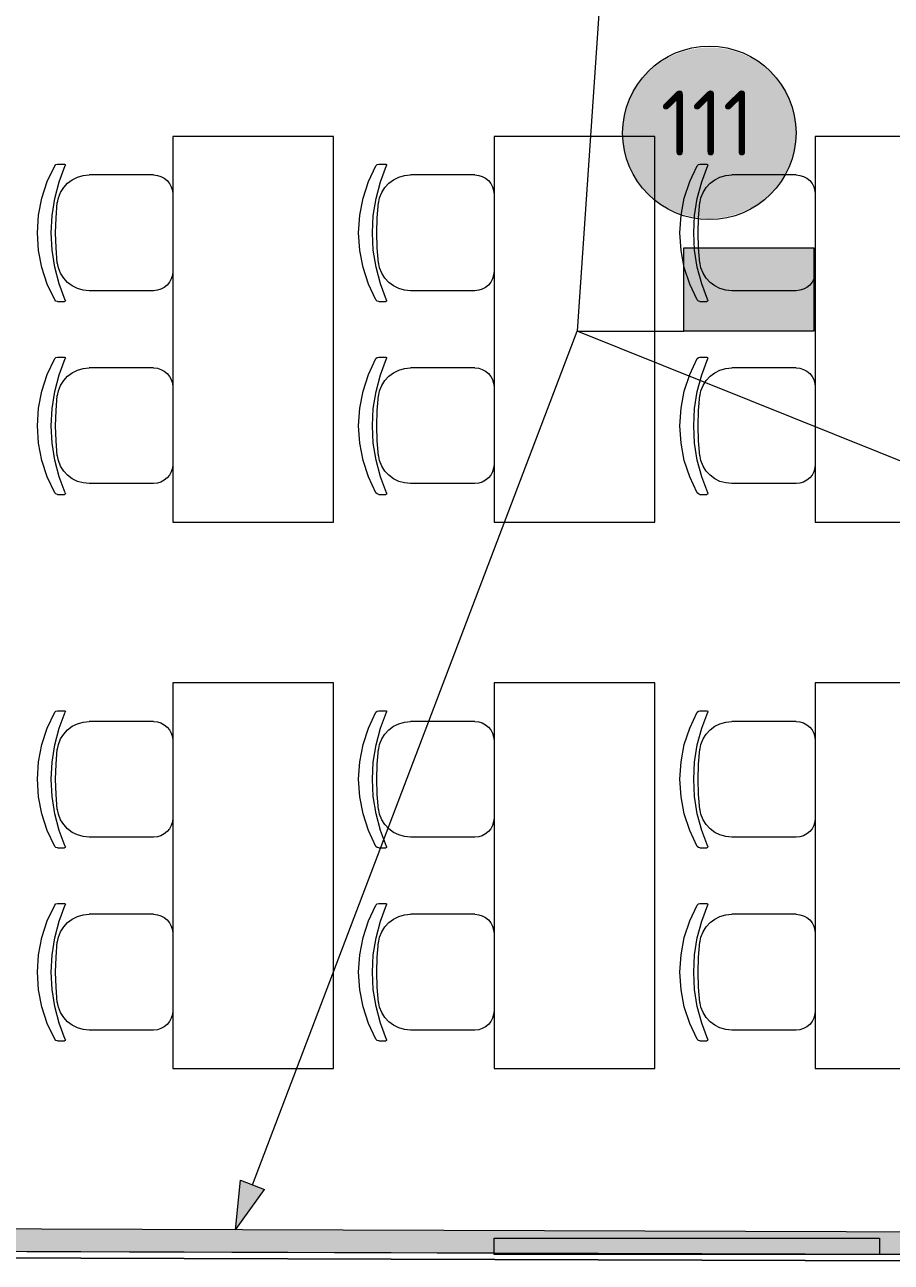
# Model space of a CAD drawing. Header units: millimetres. Extents: x -546 to 1681, y -650 to 1730.
# Drawn here: x 267.26 to 294.23, y 656.61 to 695.11 of the extents above; entities that cross this region are included whole.
import ezdxf

# ---------------------------------------------------------------- set-up
doc = ezdxf.new("R2010")
doc.units = ezdxf.units.MM

msp = doc.modelspace()

# ---------------------------------------------------------------- hatches: boundary and pattern name
at = {"true_color": 0xffffff}
h = msp.add_hatch(color=7, dxfattribs=at)
edge = h.paths.add_edge_path()
edge.add_ellipse((288.565, 691.744), major_axis=(2.698, 0), ratio=0.984989, start_angle=0, end_angle=360)
h = msp.add_hatch(color=7, dxfattribs=at)
h.dxf.hatch_style = 2
h.paths.add_polyline_path([(287.773, 688.169), (291.813, 688.169), (291.813, 685.581), (287.773, 685.581)])
h = msp.add_hatch(color=7, dxfattribs=at)
h.dxf.hatch_style = 2
h.paths.add_polyline_path([(287.773, 688.169), (291.813, 688.169), (291.813, 685.581), (287.773, 685.581)])
h = msp.add_hatch(color=7, dxfattribs=at)
h.dxf.hatch_style = 2
h.paths.add_polyline_path([(287.773, 688.169), (291.813, 688.169), (291.813, 685.581), (287.773, 685.581)])
at = {"true_color": 0x0077b0}
h = msp.add_hatch(color=144, dxfattribs=at)
h.paths.add_polyline_path([(288.984, 686.772), (288.984, 687.579), (288.954, 687.736), (288.865, 687.867), (288.737, 687.954), (288.58, 687.983), (288.424, 687.954), (288.293, 687.867), (288.205, 687.736), (288.177, 687.579), (288.177, 686.772), (288.205, 686.616), (288.293, 686.487), (288.424, 686.398), (288.58, 686.369), (288.737, 686.398), (288.865, 686.487), (288.954, 686.616)])
h.paths.add_polyline_path([(289.185, 686.772), (289.173, 686.652), (289.14, 686.54), (289.084, 686.437), (289.007, 686.343), (288.915, 686.266), (288.813, 686.211), (288.701, 686.179), (288.58, 686.168), (288.459, 686.179), (288.347, 686.211), (288.245, 686.266), (288.152, 686.343), (288.074, 686.437), (288.018, 686.54), (287.985, 686.652), (287.974, 686.772), (287.974, 687.579), (287.985, 687.701), (288.018, 687.813), (288.074, 687.915), (288.152, 688.008), (288.245, 688.086), (288.347, 688.142), (288.459, 688.175), (288.58, 688.186), (288.701, 688.175), (288.813, 688.142), (288.916, 688.087), (289.01, 688.011), (289.086, 687.917), (289.14, 687.814), (289.173, 687.702), (289.185, 687.579)])
h = msp.add_hatch(color=144, dxfattribs=at)
h.paths.add_polyline_path([(288.984, 686.772), (288.984, 687.579), (288.954, 687.736), (288.865, 687.867), (288.737, 687.954), (288.58, 687.983), (288.424, 687.954), (288.293, 687.867), (288.205, 687.736), (288.177, 687.579), (288.177, 686.772), (288.205, 686.616), (288.293, 686.487), (288.424, 686.398), (288.58, 686.369), (288.737, 686.398), (288.865, 686.487), (288.954, 686.616)])
h.paths.add_polyline_path([(289.185, 686.772), (289.173, 686.652), (289.14, 686.54), (289.084, 686.437), (289.007, 686.343), (288.915, 686.266), (288.813, 686.211), (288.701, 686.179), (288.58, 686.168), (288.459, 686.179), (288.347, 686.211), (288.245, 686.266), (288.152, 686.343), (288.074, 686.437), (288.018, 686.54), (287.985, 686.652), (287.974, 686.772), (287.974, 687.579), (287.985, 687.701), (288.018, 687.813), (288.074, 687.915), (288.152, 688.008), (288.245, 688.086), (288.347, 688.142), (288.459, 688.175), (288.58, 688.186), (288.701, 688.175), (288.813, 688.142), (288.916, 688.087), (289.01, 688.011), (289.086, 687.917), (289.14, 687.814), (289.173, 687.702), (289.185, 687.579)])
h = msp.add_hatch(color=144, dxfattribs=at)
h.paths.add_polyline_path([(288.984, 686.772), (288.984, 687.579), (288.954, 687.736), (288.865, 687.867), (288.737, 687.954), (288.58, 687.983), (288.424, 687.954), (288.293, 687.867), (288.205, 687.736), (288.177, 687.579), (288.177, 686.772), (288.205, 686.616), (288.293, 686.487), (288.424, 686.398), (288.58, 686.369), (288.737, 686.398), (288.865, 686.487), (288.954, 686.616)])
h.paths.add_polyline_path([(289.185, 686.772), (289.173, 686.652), (289.14, 686.54), (289.084, 686.437), (289.007, 686.343), (288.915, 686.266), (288.813, 686.211), (288.701, 686.179), (288.58, 686.168), (288.459, 686.179), (288.347, 686.211), (288.245, 686.266), (288.152, 686.343), (288.074, 686.437), (288.018, 686.54), (287.985, 686.652), (287.974, 686.772), (287.974, 687.579), (287.985, 687.701), (288.018, 687.813), (288.074, 687.915), (288.152, 688.008), (288.245, 688.086), (288.347, 688.142), (288.459, 688.175), (288.58, 688.186), (288.701, 688.175), (288.813, 688.142), (288.916, 688.087), (289.01, 688.011), (289.086, 687.917), (289.14, 687.814), (289.173, 687.702), (289.185, 687.579)])
h = msp.add_hatch(color=144, dxfattribs=at)
h.dxf.hatch_style = 2
h.paths.add_polyline_path([(291.407, 687.842), (291.176, 687.61), (291.105, 687.579), (291.029, 687.605), (291.004, 687.681), (291.032, 687.751), (291.427, 688.147), (291.468, 688.176), (291.508, 688.186), (291.585, 688.161), (291.61, 688.084), (291.61, 686.267), (291.585, 686.192), (291.508, 686.168), (291.432, 686.192), (291.407, 686.267)])
h = msp.add_hatch(color=144, dxfattribs=at)
h.dxf.hatch_style = 2
h.paths.add_polyline_path([(291.407, 687.842), (291.176, 687.61), (291.105, 687.579), (291.029, 687.605), (291.004, 687.681), (291.032, 687.751), (291.427, 688.147), (291.468, 688.176), (291.508, 688.186), (291.585, 688.161), (291.61, 688.084), (291.61, 686.267), (291.585, 686.192), (291.508, 686.168), (291.432, 686.192), (291.407, 686.267)])
h = msp.add_hatch(color=144, dxfattribs=at)
h.dxf.hatch_style = 2
h.paths.add_polyline_path([(291.407, 687.842), (291.176, 687.61), (291.105, 687.579), (291.029, 687.605), (291.004, 687.681), (291.032, 687.751), (291.427, 688.147), (291.468, 688.176), (291.508, 688.186), (291.585, 688.161), (291.61, 688.084), (291.61, 686.267), (291.585, 686.192), (291.508, 686.168), (291.432, 686.192), (291.407, 686.267)])
h = msp.add_hatch(color=144, dxfattribs=at)
h.dxf.hatch_style = 2
h.paths.add_polyline_path([(290.497, 686.67), (289.69, 686.67), (289.614, 686.696), (289.589, 686.772), (289.614, 686.849), (289.69, 686.874), (290.497, 686.874), (290.574, 686.849), (290.599, 686.772), (290.574, 686.696)])
h = msp.add_hatch(color=144, dxfattribs=at)
h.dxf.hatch_style = 2
h.paths.add_polyline_path([(290.497, 686.67), (289.69, 686.67), (289.614, 686.696), (289.589, 686.772), (289.614, 686.849), (289.69, 686.874), (290.497, 686.874), (290.574, 686.849), (290.599, 686.772), (290.574, 686.696)])
h = msp.add_hatch(color=144, dxfattribs=at)
h.dxf.hatch_style = 2
h.paths.add_polyline_path([(290.497, 686.67), (289.69, 686.67), (289.614, 686.696), (289.589, 686.772), (289.614, 686.849), (289.69, 686.874), (290.497, 686.874), (290.574, 686.849), (290.599, 686.772), (290.574, 686.696)])
h = msp.add_hatch(color=144, dxfattribs=at)
h.dxf.hatch_style = 2
h.paths.add_polyline_path([(273.812, 657.624), (273.97, 659.162), (274.717, 658.877)])
at = {"true_color": 0xf1d696}
h = msp.add_hatch(color=41, dxfattribs=at)
h.dxf.hatch_style = 2
h.paths.add_polyline_path([(327.255, 657.449), (327.255, 656.749), (254.549, 656.987), (255.249, 657.685)])
at = {"true_color": 0x999999}
h = msp.add_hatch(color=253, dxfattribs=at)
h.dxf.hatch_style = 2
h.paths.add_polyline_path([(293.863, 657.358), (293.863, 656.858), (281.863, 656.858), (281.863, 657.358)])

# ---------------------------------------------------------------- linework, layer by layer
at = {"color": 144, "lineweight": 0, "true_color": 0x0077b0}
for points in [[(286.365, 713.53), (284.455, 685.581)], [(287.773, 688.169), (291.813, 688.169)], [(287.773, 685.581), (287.773, 688.169)], [(287.773, 688.169), (291.813, 688.169)], [(287.773, 685.581), (287.773, 688.169)], [(287.773, 688.169), (291.813, 688.169)], [(287.773, 685.581), (287.773, 688.169)], [(291.813, 688.169), (291.813, 685.581)], [(291.813, 688.169), (291.813, 685.581)], [(291.813, 688.169), (291.813, 685.581)], [(274.344, 659.019), (284.455, 685.581)], [(284.455, 685.581), (287.773, 685.581)], [(284.455, 685.581), (287.773, 685.581)], [(328.61, 667.861), (284.455, 685.581)], [(284.455, 685.581), (287.773, 685.581)], [(291.813, 685.581), (287.773, 685.581)], [(291.813, 685.581), (287.773, 685.581)], [(291.813, 685.581), (287.773, 685.581)], [(273.813, 657.624), (273.97, 659.162)], [(273.97, 659.162), (274.717, 658.877)], [(273.813, 657.624), (274.717, 658.877)]]:
    msp.add_lwpolyline(points, dxfattribs=at)
at = {"color": 7, "lineweight": 0}
for points in [[(285.867, 691.745), (285.881, 692.021), (285.922, 692.289), (285.989, 692.547), (286.079, 692.795), (286.193, 693.031), (286.328, 693.253), (286.484, 693.461), (286.658, 693.653), (286.849, 693.827), (287.057, 693.982), (287.279, 694.117), (287.515, 694.231), (287.763, 694.322), (288.022, 694.388), (288.29, 694.429), (288.565, 694.443), (288.841, 694.429), (289.109, 694.388), (289.368, 694.322), (289.616, 694.231), (289.851, 694.117), (290.074, 693.982), (290.282, 693.827), (290.473, 693.653), (290.647, 693.461), (290.803, 693.253), (290.938, 693.031), (291.051, 692.795), (291.142, 692.547), (291.209, 692.289), (291.25, 692.021), (291.263, 691.745)], [(291.263, 691.745), (291.25, 691.469), (291.209, 691.201), (291.142, 690.942), (291.051, 690.694), (290.938, 690.458), (290.803, 690.236), (290.647, 690.028), (290.473, 689.836), (290.282, 689.662), (290.074, 689.507), (289.851, 689.372), (289.616, 689.258), (289.368, 689.167), (289.109, 689.101), (288.841, 689.06), (288.565, 689.046), (288.29, 689.06), (288.022, 689.101), (287.763, 689.167), (287.515, 689.258), (287.279, 689.372), (287.057, 689.507), (286.849, 689.662), (286.658, 689.836), (286.484, 690.028), (286.328, 690.236), (286.193, 690.458), (286.079, 690.694), (285.989, 690.942), (285.922, 691.201), (285.881, 691.469), (285.867, 691.745)], [(327.255, 657.449), (255.249, 657.685)], [(307.66, 656.613), (239.998, 656.834)], [(239.998, 656.834), (307.66, 656.613)], [(307.66, 656.813), (239.999, 657.034)], [(254.549, 656.987), (327.956, 656.747)]]:
    msp.add_lwpolyline(points, dxfattribs=at)
at = {"color": 253, "lineweight": 0, "true_color": 0x999999}
for points in [[(276.864, 691.637), (271.864, 691.637)], [(271.864, 691.637), (271.864, 679.637)], [(276.864, 679.637), (276.864, 691.637)], [(286.864, 691.637), (281.864, 691.637)], [(281.864, 691.637), (281.864, 679.637)], [(286.864, 679.637), (286.864, 691.637)], [(296.864, 691.637), (291.864, 691.637)], [(291.864, 691.637), (291.864, 679.637)], [(268.19, 686.549), (267.956, 687.041), (267.787, 687.558), (267.684, 688.091), (267.649, 688.636), (267.684, 689.181), (267.787, 689.714), (267.956, 690.231), (268.19, 690.724)], [(268.19, 686.549), (267.956, 687.041), (267.787, 687.558), (267.684, 688.091), (267.649, 688.636), (267.684, 689.181), (267.787, 689.714), (267.956, 690.231), (268.19, 690.724)], [(268.518, 686.545), (268.328, 687.048), (268.191, 687.567), (268.107, 688.098), (268.079, 688.636), (268.107, 689.174), (268.191, 689.705), (268.328, 690.224), (268.518, 690.728)], [(268.518, 686.545), (268.328, 687.048), (268.191, 687.567), (268.107, 688.098), (268.079, 688.636), (268.107, 689.174), (268.191, 689.705), (268.328, 690.224), (268.518, 690.728)], [(268.19, 690.724), (268.226, 690.759), (268.274, 690.771)], [(268.19, 690.724), (268.226, 690.759), (268.274, 690.771)], [(268.274, 690.771), (268.491, 690.771)], [(268.274, 690.771), (268.491, 690.771)], [(268.491, 690.771), (268.513, 690.762), (268.521, 690.741), (268.518, 690.728)], [(268.491, 690.771), (268.513, 690.762), (268.521, 690.741), (268.518, 690.728)], [(278.19, 686.549), (277.956, 687.041), (277.787, 687.558), (277.684, 688.091), (277.649, 688.636), (277.684, 689.181), (277.787, 689.714), (277.956, 690.231), (278.19, 690.724)], [(278.19, 686.549), (277.956, 687.041), (277.787, 687.558), (277.684, 688.091), (277.649, 688.636), (277.684, 689.181), (277.787, 689.714), (277.956, 690.231), (278.19, 690.724)], [(278.518, 686.545), (278.328, 687.048), (278.191, 687.567), (278.107, 688.098), (278.079, 688.636), (278.107, 689.174), (278.191, 689.705), (278.328, 690.224), (278.518, 690.728)], [(278.518, 686.545), (278.328, 687.048), (278.191, 687.567), (278.107, 688.098), (278.079, 688.636), (278.107, 689.174), (278.191, 689.705), (278.328, 690.224), (278.518, 690.728)], [(278.19, 690.724), (278.226, 690.759), (278.274, 690.771)], [(278.19, 690.724), (278.226, 690.759), (278.274, 690.771)], [(278.274, 690.771), (278.491, 690.771)], [(278.274, 690.771), (278.491, 690.771)], [(278.491, 690.771), (278.513, 690.762), (278.521, 690.741), (278.518, 690.728)], [(278.491, 690.771), (278.513, 690.762), (278.521, 690.741), (278.518, 690.728)], [(288.19, 686.549), (287.956, 687.041), (287.787, 687.558), (287.684, 688.091), (287.649, 688.636), (287.684, 689.181), (287.787, 689.714), (287.956, 690.231), (288.19, 690.724)], [(288.19, 686.549), (287.956, 687.041), (287.787, 687.558), (287.684, 688.091), (287.649, 688.636), (287.684, 689.181), (287.787, 689.714), (287.956, 690.231), (288.19, 690.724)], [(288.518, 686.545), (288.328, 687.048), (288.191, 687.567), (288.107, 688.098), (288.079, 688.636), (288.107, 689.174), (288.191, 689.705), (288.328, 690.224), (288.518, 690.728)], [(288.518, 686.545), (288.328, 687.048), (288.191, 687.567), (288.107, 688.098), (288.079, 688.636), (288.107, 689.174), (288.191, 689.705), (288.328, 690.224), (288.518, 690.728)], [(288.19, 690.724), (288.226, 690.759), (288.274, 690.771)], [(288.19, 690.724), (288.226, 690.759), (288.274, 690.771)], [(288.274, 690.771), (288.491, 690.771)], [(288.274, 690.771), (288.491, 690.771)], [(288.491, 690.771), (288.513, 690.762), (288.521, 690.741), (288.518, 690.728)], [(288.491, 690.771), (288.513, 690.762), (288.521, 690.741), (288.518, 690.728)], [(268.266, 689.536), (268.303, 689.721), (268.372, 689.892), (268.469, 690.045), (268.591, 690.177), (268.735, 690.286), (268.897, 690.367), (269.074, 690.418), (269.261, 690.436)], [(268.266, 689.536), (268.303, 689.721), (268.372, 689.892), (268.469, 690.045), (268.591, 690.177), (268.735, 690.286), (268.897, 690.367), (269.074, 690.418), (269.261, 690.436)], [(271.264, 690.436), (269.261, 690.436)], [(271.264, 690.436), (269.261, 690.436)], [(271.264, 690.436), (271.386, 690.424), (271.498, 690.389), (271.6, 690.334), (271.689, 690.26), (271.762, 690.172), (271.817, 690.07), (271.852, 689.957), (271.864, 689.836)], [(271.264, 690.436), (271.386, 690.424), (271.498, 690.389), (271.6, 690.334), (271.689, 690.26), (271.762, 690.172), (271.817, 690.07), (271.852, 689.957), (271.864, 689.836)], [(278.266, 689.536), (278.303, 689.721), (278.372, 689.892), (278.469, 690.045), (278.591, 690.177), (278.735, 690.286), (278.897, 690.367), (279.074, 690.418), (279.261, 690.436)], [(278.266, 689.536), (278.303, 689.721), (278.372, 689.892), (278.469, 690.045), (278.591, 690.177), (278.735, 690.286), (278.897, 690.367), (279.074, 690.418), (279.261, 690.436)], [(281.264, 690.436), (279.261, 690.436)], [(281.264, 690.436), (279.261, 690.436)], [(281.264, 690.436), (281.386, 690.424), (281.498, 690.389), (281.6, 690.334), (281.689, 690.26), (281.762, 690.172), (281.817, 690.07), (281.852, 689.957), (281.864, 689.836)], [(281.264, 690.436), (281.386, 690.424), (281.498, 690.389), (281.6, 690.334), (281.689, 690.26), (281.762, 690.172), (281.817, 690.07), (281.852, 689.957), (281.864, 689.836)], [(288.266, 689.536), (288.303, 689.721), (288.372, 689.892), (288.469, 690.045), (288.591, 690.177), (288.735, 690.286), (288.897, 690.367), (289.074, 690.418), (289.261, 690.436)], [(288.266, 689.536), (288.303, 689.721), (288.372, 689.892), (288.469, 690.045), (288.591, 690.177), (288.735, 690.286), (288.897, 690.367), (289.074, 690.418), (289.261, 690.436)], [(291.264, 690.436), (289.261, 690.436)], [(291.264, 690.436), (289.261, 690.436)], [(291.264, 690.436), (291.386, 690.424), (291.498, 690.389), (291.6, 690.334), (291.689, 690.26), (291.762, 690.172), (291.817, 690.07), (291.852, 689.957), (291.864, 689.836)], [(291.264, 690.436), (291.386, 690.424), (291.498, 690.389), (291.6, 690.334), (291.689, 690.26), (291.762, 690.172), (291.817, 690.07), (291.852, 689.957), (291.864, 689.836)], [(268.271, 687.695), (268.23, 688.165), (268.216, 688.636), (268.23, 689.108), (268.271, 689.578)], [(268.271, 687.695), (268.23, 688.165), (268.216, 688.636), (268.23, 689.108), (268.271, 689.578)], [(271.864, 689.838), (271.864, 687.436)], [(271.864, 689.838), (271.864, 687.436)], [(278.271, 687.695), (278.23, 688.165), (278.216, 688.636), (278.23, 689.108), (278.271, 689.578)], [(278.271, 687.695), (278.23, 688.165), (278.216, 688.636), (278.23, 689.108), (278.271, 689.578)], [(281.864, 689.838), (281.864, 687.436)], [(281.864, 689.838), (281.864, 687.436)], [(288.271, 687.695), (288.23, 688.165), (288.216, 688.636), (288.23, 689.108), (288.271, 689.578)], [(288.271, 687.695), (288.23, 688.165), (288.216, 688.636), (288.23, 689.108), (288.271, 689.578)], [(291.864, 689.838), (291.864, 687.436)], [(291.864, 689.838), (291.864, 687.436)], [(269.261, 686.836), (269.074, 686.854), (268.897, 686.905), (268.735, 686.986), (268.591, 687.094), (268.469, 687.226), (268.372, 687.38), (268.303, 687.55), (268.266, 687.736)], [(269.261, 686.836), (269.074, 686.854), (268.897, 686.905), (268.735, 686.986), (268.591, 687.094), (268.469, 687.226), (268.372, 687.38), (268.303, 687.55), (268.266, 687.736)], [(279.261, 686.836), (279.074, 686.854), (278.897, 686.905), (278.735, 686.986), (278.591, 687.094), (278.469, 687.226), (278.372, 687.38), (278.303, 687.55), (278.266, 687.736)], [(279.261, 686.836), (279.074, 686.854), (278.897, 686.905), (278.735, 686.986), (278.591, 687.094), (278.469, 687.226), (278.372, 687.38), (278.303, 687.55), (278.266, 687.736)], [(289.261, 686.836), (289.074, 686.854), (288.897, 686.905), (288.735, 686.986), (288.591, 687.094), (288.469, 687.226), (288.372, 687.38), (288.303, 687.55), (288.266, 687.736)], [(289.261, 686.836), (289.074, 686.854), (288.897, 686.905), (288.735, 686.986), (288.591, 687.094), (288.469, 687.226), (288.372, 687.38), (288.303, 687.55), (288.266, 687.736)], [(271.864, 687.436), (271.852, 687.315), (271.817, 687.202), (271.762, 687.101), (271.689, 687.012), (271.6, 686.938), (271.498, 686.883), (271.386, 686.848), (271.264, 686.836)], [(271.864, 687.436), (271.852, 687.315), (271.817, 687.202), (271.762, 687.101), (271.689, 687.012), (271.6, 686.938), (271.498, 686.883), (271.386, 686.848), (271.264, 686.836)], [(281.864, 687.436), (281.852, 687.315), (281.817, 687.202), (281.762, 687.101), (281.689, 687.012), (281.6, 686.938), (281.498, 686.883), (281.386, 686.848), (281.264, 686.836)], [(281.864, 687.436), (281.852, 687.315), (281.817, 687.202), (281.762, 687.101), (281.689, 687.012), (281.6, 686.938), (281.498, 686.883), (281.386, 686.848), (281.264, 686.836)], [(291.864, 687.436), (291.852, 687.315), (291.817, 687.202), (291.762, 687.101), (291.689, 687.012), (291.6, 686.938), (291.498, 686.883), (291.386, 686.848), (291.264, 686.836)], [(291.864, 687.436), (291.852, 687.315), (291.817, 687.202), (291.762, 687.101), (291.689, 687.012), (291.6, 686.938), (291.498, 686.883), (291.386, 686.848), (291.264, 686.836)], [(271.264, 686.836), (269.261, 686.836)], [(271.264, 686.836), (269.261, 686.836)], [(281.264, 686.836), (279.261, 686.836)], [(281.264, 686.836), (279.261, 686.836)], [(291.264, 686.836), (289.261, 686.836)], [(291.264, 686.836), (289.261, 686.836)], [(268.274, 686.501), (268.226, 686.514), (268.19, 686.549)], [(268.274, 686.501), (268.226, 686.514), (268.19, 686.549)], [(268.274, 686.501), (268.491, 686.501)], [(268.274, 686.501), (268.491, 686.501)], [(268.518, 686.545), (268.521, 686.531), (268.513, 686.51), (268.491, 686.501)], [(268.518, 686.545), (268.521, 686.531), (268.513, 686.51), (268.491, 686.501)], [(278.274, 686.501), (278.226, 686.514), (278.19, 686.549)], [(278.274, 686.501), (278.226, 686.514), (278.19, 686.549)], [(278.274, 686.501), (278.491, 686.501)], [(278.274, 686.501), (278.491, 686.501)], [(278.518, 686.545), (278.521, 686.531), (278.513, 686.51), (278.491, 686.501)], [(278.518, 686.545), (278.521, 686.531), (278.513, 686.51), (278.491, 686.501)], [(288.274, 686.501), (288.226, 686.514), (288.19, 686.549)], [(288.274, 686.501), (288.226, 686.514), (288.19, 686.549)], [(288.274, 686.501), (288.491, 686.501)], [(288.274, 686.501), (288.491, 686.501)], [(288.518, 686.545), (288.521, 686.531), (288.513, 686.51), (288.491, 686.501)], [(288.518, 686.545), (288.521, 686.531), (288.513, 686.51), (288.491, 686.501)], [(268.19, 680.549), (267.956, 681.041), (267.787, 681.558), (267.684, 682.091), (267.649, 682.636), (267.684, 683.181), (267.787, 683.714), (267.956, 684.231), (268.19, 684.724)], [(268.19, 680.549), (267.956, 681.041), (267.787, 681.558), (267.684, 682.091), (267.649, 682.636), (267.684, 683.181), (267.787, 683.714), (267.956, 684.231), (268.19, 684.724)], [(268.518, 680.545), (268.328, 681.048), (268.191, 681.567), (268.107, 682.098), (268.079, 682.636), (268.107, 683.174), (268.191, 683.705), (268.328, 684.224), (268.518, 684.728)], [(268.518, 680.545), (268.328, 681.048), (268.191, 681.567), (268.107, 682.098), (268.079, 682.636), (268.107, 683.174), (268.191, 683.705), (268.328, 684.224), (268.518, 684.728)], [(268.19, 684.724), (268.226, 684.759), (268.274, 684.771)], [(268.19, 684.724), (268.226, 684.759), (268.274, 684.771)], [(268.274, 684.771), (268.491, 684.771)], [(268.274, 684.771), (268.491, 684.771)], [(268.491, 684.771), (268.513, 684.762), (268.521, 684.741), (268.518, 684.728)], [(268.491, 684.771), (268.513, 684.762), (268.521, 684.741), (268.518, 684.728)], [(278.19, 680.549), (277.956, 681.041), (277.787, 681.558), (277.684, 682.091), (277.649, 682.636), (277.684, 683.181), (277.787, 683.714), (277.956, 684.231), (278.19, 684.724)], [(278.19, 680.549), (277.956, 681.041), (277.787, 681.558), (277.684, 682.091), (277.649, 682.636), (277.684, 683.181), (277.787, 683.714), (277.956, 684.231), (278.19, 684.724)], [(278.518, 680.545), (278.328, 681.048), (278.191, 681.567), (278.107, 682.098), (278.079, 682.636), (278.107, 683.174), (278.191, 683.705), (278.328, 684.224), (278.518, 684.728)], [(278.518, 680.545), (278.328, 681.048), (278.191, 681.567), (278.107, 682.098), (278.079, 682.636), (278.107, 683.174), (278.191, 683.705), (278.328, 684.224), (278.518, 684.728)], [(278.19, 684.724), (278.226, 684.759), (278.274, 684.771)], [(278.19, 684.724), (278.226, 684.759), (278.274, 684.771)], [(278.274, 684.771), (278.491, 684.771)], [(278.274, 684.771), (278.491, 684.771)], [(278.491, 684.771), (278.513, 684.762), (278.521, 684.741), (278.518, 684.728)], [(278.491, 684.771), (278.513, 684.762), (278.521, 684.741), (278.518, 684.728)], [(288.19, 680.549), (287.956, 681.041), (287.787, 681.558), (287.684, 682.091), (287.649, 682.636), (287.684, 683.181), (287.787, 683.714), (287.956, 684.231), (288.19, 684.724)], [(288.19, 680.549), (287.956, 681.041), (287.787, 681.558), (287.684, 682.091), (287.649, 682.636), (287.684, 683.181), (287.787, 683.714), (287.956, 684.231), (288.19, 684.724)], [(288.518, 680.545), (288.328, 681.048), (288.191, 681.567), (288.107, 682.098), (288.079, 682.636), (288.107, 683.174), (288.191, 683.705), (288.328, 684.224), (288.518, 684.728)], [(288.518, 680.545), (288.328, 681.048), (288.191, 681.567), (288.107, 682.098), (288.079, 682.636), (288.107, 683.174), (288.191, 683.705), (288.328, 684.224), (288.518, 684.728)], [(288.19, 684.724), (288.226, 684.759), (288.274, 684.771)], [(288.19, 684.724), (288.226, 684.759), (288.274, 684.771)], [(288.274, 684.771), (288.491, 684.771)], [(288.274, 684.771), (288.491, 684.771)], [(288.491, 684.771), (288.513, 684.762), (288.521, 684.741), (288.518, 684.728)], [(288.491, 684.771), (288.513, 684.762), (288.521, 684.741), (288.518, 684.728)], [(268.266, 683.536), (268.303, 683.721), (268.372, 683.892), (268.469, 684.045), (268.591, 684.177), (268.735, 684.286), (268.897, 684.367), (269.074, 684.418), (269.261, 684.436)], [(268.266, 683.536), (268.303, 683.721), (268.372, 683.892), (268.469, 684.045), (268.591, 684.177), (268.735, 684.286), (268.897, 684.367), (269.074, 684.418), (269.261, 684.436)], [(271.264, 684.436), (269.261, 684.436)], [(271.264, 684.436), (269.261, 684.436)], [(271.264, 684.436), (271.386, 684.424), (271.498, 684.389), (271.6, 684.334), (271.689, 684.26), (271.762, 684.172), (271.817, 684.07), (271.852, 683.957), (271.864, 683.836)], [(271.264, 684.436), (271.386, 684.424), (271.498, 684.389), (271.6, 684.334), (271.689, 684.26), (271.762, 684.172), (271.817, 684.07), (271.852, 683.957), (271.864, 683.836)], [(278.266, 683.536), (278.303, 683.721), (278.372, 683.892), (278.469, 684.045), (278.591, 684.177), (278.735, 684.286), (278.897, 684.367), (279.074, 684.418), (279.261, 684.436)], [(278.266, 683.536), (278.303, 683.721), (278.372, 683.892), (278.469, 684.045), (278.591, 684.177), (278.735, 684.286), (278.897, 684.367), (279.074, 684.418), (279.261, 684.436)], [(281.264, 684.436), (279.261, 684.436)], [(281.264, 684.436), (279.261, 684.436)], [(281.264, 684.436), (281.386, 684.424), (281.498, 684.389), (281.6, 684.334), (281.689, 684.26), (281.762, 684.172), (281.817, 684.07), (281.852, 683.957), (281.864, 683.836)], [(281.264, 684.436), (281.386, 684.424), (281.498, 684.389), (281.6, 684.334), (281.689, 684.26), (281.762, 684.172), (281.817, 684.07), (281.852, 683.957), (281.864, 683.836)], [(288.266, 683.536), (288.303, 683.721), (288.372, 683.892), (288.469, 684.045), (288.591, 684.177), (288.735, 684.286), (288.897, 684.367), (289.074, 684.418), (289.261, 684.436)], [(288.266, 683.536), (288.303, 683.721), (288.372, 683.892), (288.469, 684.045), (288.591, 684.177), (288.735, 684.286), (288.897, 684.367), (289.074, 684.418), (289.261, 684.436)], [(291.264, 684.436), (289.261, 684.436)], [(291.264, 684.436), (289.261, 684.436)], [(291.264, 684.436), (291.386, 684.424), (291.498, 684.389), (291.6, 684.334), (291.689, 684.26), (291.762, 684.172), (291.817, 684.07), (291.852, 683.957), (291.864, 683.836)], [(291.264, 684.436), (291.386, 684.424), (291.498, 684.389), (291.6, 684.334), (291.689, 684.26), (291.762, 684.172), (291.817, 684.07), (291.852, 683.957), (291.864, 683.836)], [(271.864, 683.838), (271.864, 681.436)], [(271.864, 683.838), (271.864, 681.436)], [(281.864, 683.838), (281.864, 681.436)], [(281.864, 683.838), (281.864, 681.436)], [(291.864, 683.838), (291.864, 681.436)], [(291.864, 683.838), (291.864, 681.436)], [(268.271, 681.695), (268.23, 682.165), (268.216, 682.636), (268.23, 683.108), (268.271, 683.578)], [(268.271, 681.695), (268.23, 682.165), (268.216, 682.636), (268.23, 683.108), (268.271, 683.578)], [(278.271, 681.695), (278.23, 682.165), (278.216, 682.636), (278.23, 683.108), (278.271, 683.578)], [(278.271, 681.695), (278.23, 682.165), (278.216, 682.636), (278.23, 683.108), (278.271, 683.578)], [(288.271, 681.695), (288.23, 682.165), (288.216, 682.636), (288.23, 683.108), (288.271, 683.578)], [(288.271, 681.695), (288.23, 682.165), (288.216, 682.636), (288.23, 683.108), (288.271, 683.578)], [(269.261, 680.836), (269.074, 680.854), (268.897, 680.905), (268.735, 680.986), (268.591, 681.094), (268.469, 681.226), (268.372, 681.38), (268.303, 681.55), (268.266, 681.736)], [(269.261, 680.836), (269.074, 680.854), (268.897, 680.905), (268.735, 680.986), (268.591, 681.094), (268.469, 681.226), (268.372, 681.38), (268.303, 681.55), (268.266, 681.736)], [(271.864, 681.436), (271.852, 681.315), (271.817, 681.202), (271.762, 681.101), (271.689, 681.012), (271.6, 680.938), (271.498, 680.883), (271.386, 680.848), (271.264, 680.836)], [(271.864, 681.436), (271.852, 681.315), (271.817, 681.202), (271.762, 681.101), (271.689, 681.012), (271.6, 680.938), (271.498, 680.883), (271.386, 680.848), (271.264, 680.836)], [(279.261, 680.836), (279.074, 680.854), (278.897, 680.905), (278.735, 680.986), (278.591, 681.094), (278.469, 681.226), (278.372, 681.38), (278.303, 681.55), (278.266, 681.736)], [(279.261, 680.836), (279.074, 680.854), (278.897, 680.905), (278.735, 680.986), (278.591, 681.094), (278.469, 681.226), (278.372, 681.38), (278.303, 681.55), (278.266, 681.736)], [(281.864, 681.436), (281.852, 681.315), (281.817, 681.202), (281.762, 681.101), (281.689, 681.012), (281.6, 680.938), (281.498, 680.883), (281.386, 680.848), (281.264, 680.836)], [(281.864, 681.436), (281.852, 681.315), (281.817, 681.202), (281.762, 681.101), (281.689, 681.012), (281.6, 680.938), (281.498, 680.883), (281.386, 680.848), (281.264, 680.836)], [(289.261, 680.836), (289.074, 680.854), (288.897, 680.905), (288.735, 680.986), (288.591, 681.094), (288.469, 681.226), (288.372, 681.38), (288.303, 681.55), (288.266, 681.736)], [(289.261, 680.836), (289.074, 680.854), (288.897, 680.905), (288.735, 680.986), (288.591, 681.094), (288.469, 681.226), (288.372, 681.38), (288.303, 681.55), (288.266, 681.736)], [(291.864, 681.436), (291.852, 681.315), (291.817, 681.202), (291.762, 681.101), (291.689, 681.012), (291.6, 680.938), (291.498, 680.883), (291.386, 680.848), (291.264, 680.836)], [(291.864, 681.436), (291.852, 681.315), (291.817, 681.202), (291.762, 681.101), (291.689, 681.012), (291.6, 680.938), (291.498, 680.883), (291.386, 680.848), (291.264, 680.836)], [(271.264, 680.836), (269.261, 680.836)], [(271.264, 680.836), (269.261, 680.836)], [(281.264, 680.836), (279.261, 680.836)], [(281.264, 680.836), (279.261, 680.836)], [(291.264, 680.836), (289.261, 680.836)], [(291.264, 680.836), (289.261, 680.836)], [(268.274, 680.501), (268.226, 680.514), (268.19, 680.549)], [(268.274, 680.501), (268.226, 680.514), (268.19, 680.549)], [(268.274, 680.501), (268.491, 680.501)], [(268.274, 680.501), (268.491, 680.501)], [(268.518, 680.545), (268.521, 680.531), (268.513, 680.51), (268.491, 680.501)], [(268.518, 680.545), (268.521, 680.531), (268.513, 680.51), (268.491, 680.501)], [(278.274, 680.501), (278.226, 680.514), (278.19, 680.549)], [(278.274, 680.501), (278.226, 680.514), (278.19, 680.549)], [(278.274, 680.501), (278.491, 680.501)], [(278.274, 680.501), (278.491, 680.501)], [(278.518, 680.545), (278.521, 680.531), (278.513, 680.51), (278.491, 680.501)], [(278.518, 680.545), (278.521, 680.531), (278.513, 680.51), (278.491, 680.501)], [(288.274, 680.501), (288.226, 680.514), (288.19, 680.549)], [(288.274, 680.501), (288.226, 680.514), (288.19, 680.549)], [(288.274, 680.501), (288.491, 680.501)], [(288.274, 680.501), (288.491, 680.501)], [(288.518, 680.545), (288.521, 680.531), (288.513, 680.51), (288.491, 680.501)], [(288.518, 680.545), (288.521, 680.531), (288.513, 680.51), (288.491, 680.501)], [(271.864, 679.637), (276.864, 679.637)], [(281.864, 679.637), (286.864, 679.637)], [(291.864, 679.637), (296.864, 679.637)], [(276.864, 674.637), (271.864, 674.637)], [(271.864, 674.637), (271.864, 662.637)], [(276.864, 662.637), (276.864, 674.637)], [(286.864, 674.637), (281.864, 674.637)], [(281.864, 674.637), (281.864, 662.637)], [(286.864, 662.637), (286.864, 674.637)], [(296.864, 674.637), (291.864, 674.637)], [(291.864, 674.637), (291.864, 662.637)], [(268.19, 669.549), (267.956, 670.041), (267.787, 670.558), (267.684, 671.091), (267.649, 671.636), (267.684, 672.181), (267.787, 672.714), (267.956, 673.231), (268.19, 673.724)], [(268.19, 669.549), (267.956, 670.041), (267.787, 670.558), (267.684, 671.091), (267.649, 671.636), (267.684, 672.181), (267.787, 672.714), (267.956, 673.231), (268.19, 673.724)], [(268.518, 669.545), (268.328, 670.048), (268.191, 670.567), (268.107, 671.098), (268.079, 671.636), (268.107, 672.174), (268.191, 672.705), (268.328, 673.224), (268.518, 673.728)], [(268.518, 669.545), (268.328, 670.048), (268.191, 670.567), (268.107, 671.098), (268.079, 671.636), (268.107, 672.174), (268.191, 672.705), (268.328, 673.224), (268.518, 673.728)], [(268.19, 673.724), (268.226, 673.759), (268.274, 673.771)], [(268.19, 673.724), (268.226, 673.759), (268.274, 673.771)], [(268.274, 673.771), (268.491, 673.771)], [(268.274, 673.771), (268.491, 673.771)], [(268.491, 673.771), (268.513, 673.762), (268.521, 673.741), (268.518, 673.728)], [(268.491, 673.771), (268.513, 673.762), (268.521, 673.741), (268.518, 673.728)], [(278.19, 669.549), (277.956, 670.041), (277.787, 670.558), (277.684, 671.091), (277.649, 671.636), (277.684, 672.181), (277.787, 672.714), (277.956, 673.231), (278.19, 673.724)], [(278.19, 669.549), (277.956, 670.041), (277.787, 670.558), (277.684, 671.091), (277.649, 671.636), (277.684, 672.181), (277.787, 672.714), (277.956, 673.231), (278.19, 673.724)], [(278.518, 669.545), (278.328, 670.048), (278.191, 670.567), (278.107, 671.098), (278.079, 671.636), (278.107, 672.174), (278.191, 672.705), (278.328, 673.224), (278.518, 673.728)], [(278.518, 669.545), (278.328, 670.048), (278.191, 670.567), (278.107, 671.098), (278.079, 671.636), (278.107, 672.174), (278.191, 672.705), (278.328, 673.224), (278.518, 673.728)], [(278.19, 673.724), (278.226, 673.759), (278.274, 673.771)], [(278.19, 673.724), (278.226, 673.759), (278.274, 673.771)], [(278.274, 673.771), (278.491, 673.771)], [(278.274, 673.771), (278.491, 673.771)], [(278.491, 673.771), (278.513, 673.762), (278.521, 673.741), (278.518, 673.728)], [(278.491, 673.771), (278.513, 673.762), (278.521, 673.741), (278.518, 673.728)], [(288.19, 669.549), (287.956, 670.041), (287.787, 670.558), (287.684, 671.091), (287.649, 671.636), (287.684, 672.181), (287.787, 672.714), (287.956, 673.231), (288.19, 673.724)], [(288.19, 669.549), (287.956, 670.041), (287.787, 670.558), (287.684, 671.091), (287.649, 671.636), (287.684, 672.181), (287.787, 672.714), (287.956, 673.231), (288.19, 673.724)], [(288.518, 669.545), (288.328, 670.048), (288.191, 670.567), (288.107, 671.098), (288.079, 671.636), (288.107, 672.174), (288.191, 672.705), (288.328, 673.224), (288.518, 673.728)], [(288.518, 669.545), (288.328, 670.048), (288.191, 670.567), (288.107, 671.098), (288.079, 671.636), (288.107, 672.174), (288.191, 672.705), (288.328, 673.224), (288.518, 673.728)], [(288.19, 673.724), (288.226, 673.759), (288.274, 673.771)], [(288.19, 673.724), (288.226, 673.759), (288.274, 673.771)], [(288.274, 673.771), (288.491, 673.771)], [(288.274, 673.771), (288.491, 673.771)], [(288.491, 673.771), (288.513, 673.762), (288.521, 673.741), (288.518, 673.728)], [(288.491, 673.771), (288.513, 673.762), (288.521, 673.741), (288.518, 673.728)], [(268.266, 672.536), (268.303, 672.721), (268.372, 672.892), (268.469, 673.045), (268.591, 673.177), (268.735, 673.286), (268.897, 673.367), (269.074, 673.418), (269.261, 673.436)], [(268.266, 672.536), (268.303, 672.721), (268.372, 672.892), (268.469, 673.045), (268.591, 673.177), (268.735, 673.286), (268.897, 673.367), (269.074, 673.418), (269.261, 673.436)], [(271.264, 673.436), (269.261, 673.436)], [(271.264, 673.436), (269.261, 673.436)], [(271.264, 673.436), (271.386, 673.424), (271.498, 673.389), (271.6, 673.333), (271.689, 673.26), (271.762, 673.172), (271.817, 673.07), (271.852, 672.957), (271.864, 672.836)], [(271.264, 673.436), (271.386, 673.424), (271.498, 673.389), (271.6, 673.333), (271.689, 673.26), (271.762, 673.172), (271.817, 673.07), (271.852, 672.957), (271.864, 672.836)], [(278.266, 672.536), (278.303, 672.721), (278.372, 672.892), (278.469, 673.045), (278.591, 673.177), (278.735, 673.286), (278.897, 673.367), (279.074, 673.418), (279.261, 673.436)], [(278.266, 672.536), (278.303, 672.721), (278.372, 672.892), (278.469, 673.045), (278.591, 673.177), (278.735, 673.286), (278.897, 673.367), (279.074, 673.418), (279.261, 673.436)], [(281.264, 673.436), (279.261, 673.436)], [(281.264, 673.436), (279.261, 673.436)], [(281.264, 673.436), (281.386, 673.424), (281.498, 673.389), (281.6, 673.333), (281.689, 673.26), (281.762, 673.172), (281.817, 673.07), (281.852, 672.957), (281.864, 672.836)], [(281.264, 673.436), (281.386, 673.424), (281.498, 673.389), (281.6, 673.333), (281.689, 673.26), (281.762, 673.172), (281.817, 673.07), (281.852, 672.957), (281.864, 672.836)], [(288.266, 672.536), (288.303, 672.721), (288.372, 672.892), (288.469, 673.045), (288.591, 673.177), (288.735, 673.286), (288.897, 673.367), (289.074, 673.418), (289.261, 673.436)], [(288.266, 672.536), (288.303, 672.721), (288.372, 672.892), (288.469, 673.045), (288.591, 673.177), (288.735, 673.286), (288.897, 673.367), (289.074, 673.418), (289.261, 673.436)], [(291.264, 673.436), (289.261, 673.436)], [(291.264, 673.436), (289.261, 673.436)], [(291.264, 673.436), (291.386, 673.424), (291.498, 673.389), (291.6, 673.333), (291.689, 673.26), (291.762, 673.172), (291.817, 673.07), (291.852, 672.957), (291.864, 672.836)], [(291.264, 673.436), (291.386, 673.424), (291.498, 673.389), (291.6, 673.333), (291.689, 673.26), (291.762, 673.172), (291.817, 673.07), (291.852, 672.957), (291.864, 672.836)], [(268.271, 670.695), (268.23, 671.165), (268.216, 671.636), (268.23, 672.108), (268.271, 672.578)], [(268.271, 670.695), (268.23, 671.165), (268.216, 671.636), (268.23, 672.108), (268.271, 672.578)], [(271.864, 672.838), (271.864, 670.436)], [(271.864, 672.838), (271.864, 670.436)], [(278.271, 670.695), (278.23, 671.165), (278.216, 671.636), (278.23, 672.108), (278.271, 672.578)], [(278.271, 670.695), (278.23, 671.165), (278.216, 671.636), (278.23, 672.108), (278.271, 672.578)], [(281.864, 672.838), (281.864, 670.436)], [(281.864, 672.838), (281.864, 670.436)], [(288.271, 670.695), (288.23, 671.165), (288.216, 671.636), (288.23, 672.108), (288.271, 672.578)], [(288.271, 670.695), (288.23, 671.165), (288.216, 671.636), (288.23, 672.108), (288.271, 672.578)], [(291.864, 672.838), (291.864, 670.436)], [(291.864, 672.838), (291.864, 670.436)], [(269.261, 669.836), (269.074, 669.854), (268.897, 669.905), (268.735, 669.986), (268.591, 670.094), (268.469, 670.226), (268.372, 670.38), (268.303, 670.55), (268.266, 670.736)], [(269.261, 669.836), (269.074, 669.854), (268.897, 669.905), (268.735, 669.986), (268.591, 670.094), (268.469, 670.226), (268.372, 670.38), (268.303, 670.55), (268.266, 670.736)], [(279.261, 669.836), (279.074, 669.854), (278.897, 669.905), (278.735, 669.986), (278.591, 670.094), (278.469, 670.226), (278.372, 670.38), (278.303, 670.55), (278.266, 670.736)], [(279.261, 669.836), (279.074, 669.854), (278.897, 669.905), (278.735, 669.986), (278.591, 670.094), (278.469, 670.226), (278.372, 670.38), (278.303, 670.55), (278.266, 670.736)], [(289.261, 669.836), (289.074, 669.854), (288.897, 669.905), (288.735, 669.986), (288.591, 670.094), (288.469, 670.226), (288.372, 670.38), (288.303, 670.55), (288.266, 670.736)], [(289.261, 669.836), (289.074, 669.854), (288.897, 669.905), (288.735, 669.986), (288.591, 670.094), (288.469, 670.226), (288.372, 670.38), (288.303, 670.55), (288.266, 670.736)], [(271.864, 670.436), (271.852, 670.315), (271.817, 670.202), (271.762, 670.1), (271.689, 670.012), (271.6, 669.938), (271.498, 669.883), (271.386, 669.848), (271.264, 669.836)], [(271.864, 670.436), (271.852, 670.315), (271.817, 670.202), (271.762, 670.1), (271.689, 670.012), (271.6, 669.938), (271.498, 669.883), (271.386, 669.848), (271.264, 669.836)], [(281.864, 670.436), (281.852, 670.315), (281.817, 670.202), (281.762, 670.1), (281.689, 670.012), (281.6, 669.938), (281.498, 669.883), (281.386, 669.848), (281.264, 669.836)], [(281.864, 670.436), (281.852, 670.315), (281.817, 670.202), (281.762, 670.1), (281.689, 670.012), (281.6, 669.938), (281.498, 669.883), (281.386, 669.848), (281.264, 669.836)], [(291.864, 670.436), (291.852, 670.315), (291.817, 670.202), (291.762, 670.1), (291.689, 670.012), (291.6, 669.938), (291.498, 669.883), (291.386, 669.848), (291.264, 669.836)], [(291.864, 670.436), (291.852, 670.315), (291.817, 670.202), (291.762, 670.1), (291.689, 670.012), (291.6, 669.938), (291.498, 669.883), (291.386, 669.848), (291.264, 669.836)], [(268.274, 669.501), (268.226, 669.514), (268.19, 669.549)], [(268.274, 669.501), (268.226, 669.514), (268.19, 669.549)], [(268.274, 669.501), (268.491, 669.501)], [(268.274, 669.501), (268.491, 669.501)], [(268.518, 669.545), (268.521, 669.531), (268.513, 669.51), (268.491, 669.501)], [(268.518, 669.545), (268.521, 669.531), (268.513, 669.51), (268.491, 669.501)], [(271.264, 669.836), (269.261, 669.836)], [(271.264, 669.836), (269.261, 669.836)], [(278.274, 669.501), (278.226, 669.514), (278.19, 669.549)], [(278.274, 669.501), (278.226, 669.514), (278.19, 669.549)], [(278.274, 669.501), (278.491, 669.501)], [(278.274, 669.501), (278.491, 669.501)], [(278.518, 669.545), (278.521, 669.531), (278.513, 669.51), (278.491, 669.501)], [(278.518, 669.545), (278.521, 669.531), (278.513, 669.51), (278.491, 669.501)], [(281.264, 669.836), (279.261, 669.836)], [(281.264, 669.836), (279.261, 669.836)], [(288.274, 669.501), (288.226, 669.514), (288.19, 669.549)], [(288.274, 669.501), (288.226, 669.514), (288.19, 669.549)], [(288.274, 669.501), (288.491, 669.501)], [(288.274, 669.501), (288.491, 669.501)], [(288.518, 669.545), (288.521, 669.531), (288.513, 669.51), (288.491, 669.501)], [(288.518, 669.545), (288.521, 669.531), (288.513, 669.51), (288.491, 669.501)], [(291.264, 669.836), (289.261, 669.836)], [(291.264, 669.836), (289.261, 669.836)], [(268.19, 663.549), (267.956, 664.041), (267.787, 664.558), (267.684, 665.091), (267.649, 665.636), (267.684, 666.181), (267.787, 666.714), (267.956, 667.231), (268.19, 667.724)], [(268.19, 663.549), (267.956, 664.041), (267.787, 664.558), (267.684, 665.091), (267.649, 665.636), (267.684, 666.181), (267.787, 666.714), (267.956, 667.231), (268.19, 667.724)], [(268.518, 663.545), (268.328, 664.048), (268.191, 664.567), (268.107, 665.098), (268.079, 665.636), (268.107, 666.174), (268.191, 666.705), (268.328, 667.224), (268.518, 667.728)], [(268.518, 663.545), (268.328, 664.048), (268.191, 664.567), (268.107, 665.098), (268.079, 665.636), (268.107, 666.174), (268.191, 666.705), (268.328, 667.224), (268.518, 667.728)], [(268.19, 667.724), (268.226, 667.759), (268.274, 667.771)], [(268.19, 667.724), (268.226, 667.759), (268.274, 667.771)], [(268.274, 667.771), (268.491, 667.771)], [(268.274, 667.771), (268.491, 667.771)], [(268.491, 667.771), (268.513, 667.762), (268.521, 667.741), (268.518, 667.728)], [(268.491, 667.771), (268.513, 667.762), (268.521, 667.741), (268.518, 667.728)], [(278.19, 663.549), (277.956, 664.041), (277.787, 664.558), (277.684, 665.091), (277.649, 665.636), (277.684, 666.181), (277.787, 666.714), (277.956, 667.231), (278.19, 667.724)], [(278.19, 663.549), (277.956, 664.041), (277.787, 664.558), (277.684, 665.091), (277.649, 665.636), (277.684, 666.181), (277.787, 666.714), (277.956, 667.231), (278.19, 667.724)], [(278.518, 663.545), (278.328, 664.048), (278.191, 664.567), (278.107, 665.098), (278.079, 665.636), (278.107, 666.174), (278.191, 666.705), (278.328, 667.224), (278.518, 667.728)], [(278.518, 663.545), (278.328, 664.048), (278.191, 664.567), (278.107, 665.098), (278.079, 665.636), (278.107, 666.174), (278.191, 666.705), (278.328, 667.224), (278.518, 667.728)], [(278.19, 667.724), (278.226, 667.759), (278.274, 667.771)], [(278.19, 667.724), (278.226, 667.759), (278.274, 667.771)], [(278.274, 667.771), (278.491, 667.771)], [(278.274, 667.771), (278.491, 667.771)], [(278.491, 667.771), (278.513, 667.762), (278.521, 667.741), (278.518, 667.728)], [(278.491, 667.771), (278.513, 667.762), (278.521, 667.741), (278.518, 667.728)], [(288.19, 663.549), (287.956, 664.041), (287.787, 664.558), (287.684, 665.091), (287.649, 665.636), (287.684, 666.181), (287.787, 666.714), (287.956, 667.231), (288.19, 667.724)], [(288.19, 663.549), (287.956, 664.041), (287.787, 664.558), (287.684, 665.091), (287.649, 665.636), (287.684, 666.181), (287.787, 666.714), (287.956, 667.231), (288.19, 667.724)], [(288.518, 663.545), (288.328, 664.048), (288.191, 664.567), (288.107, 665.098), (288.079, 665.636), (288.107, 666.174), (288.191, 666.705), (288.328, 667.224), (288.518, 667.728)], [(288.518, 663.545), (288.328, 664.048), (288.191, 664.567), (288.107, 665.098), (288.079, 665.636), (288.107, 666.174), (288.191, 666.705), (288.328, 667.224), (288.518, 667.728)], [(288.19, 667.724), (288.226, 667.759), (288.274, 667.771)], [(288.19, 667.724), (288.226, 667.759), (288.274, 667.771)], [(288.274, 667.771), (288.491, 667.771)], [(288.274, 667.771), (288.491, 667.771)], [(288.491, 667.771), (288.513, 667.762), (288.521, 667.741), (288.518, 667.728)], [(288.491, 667.771), (288.513, 667.762), (288.521, 667.741), (288.518, 667.728)], [(268.266, 666.536), (268.303, 666.721), (268.372, 666.892), (268.469, 667.045), (268.591, 667.177), (268.735, 667.286), (268.897, 667.367), (269.074, 667.418), (269.261, 667.436)], [(268.266, 666.536), (268.303, 666.721), (268.372, 666.892), (268.469, 667.045), (268.591, 667.177), (268.735, 667.286), (268.897, 667.367), (269.074, 667.418), (269.261, 667.436)], [(271.264, 667.436), (269.261, 667.436)], [(271.264, 667.436), (269.261, 667.436)], [(271.264, 667.436), (271.386, 667.424), (271.498, 667.389), (271.6, 667.333), (271.689, 667.26), (271.762, 667.172), (271.817, 667.07), (271.852, 666.957), (271.864, 666.836)], [(271.264, 667.436), (271.386, 667.424), (271.498, 667.389), (271.6, 667.333), (271.689, 667.26), (271.762, 667.172), (271.817, 667.07), (271.852, 666.957), (271.864, 666.836)], [(278.266, 666.536), (278.303, 666.721), (278.372, 666.892), (278.469, 667.045), (278.591, 667.177), (278.735, 667.286), (278.897, 667.367), (279.074, 667.418), (279.261, 667.436)], [(278.266, 666.536), (278.303, 666.721), (278.372, 666.892), (278.469, 667.045), (278.591, 667.177), (278.735, 667.286), (278.897, 667.367), (279.074, 667.418), (279.261, 667.436)], [(281.264, 667.436), (279.261, 667.436)], [(281.264, 667.436), (279.261, 667.436)], [(281.264, 667.436), (281.386, 667.424), (281.498, 667.389), (281.6, 667.333), (281.689, 667.26), (281.762, 667.172), (281.817, 667.07), (281.852, 666.957), (281.864, 666.836)], [(281.264, 667.436), (281.386, 667.424), (281.498, 667.389), (281.6, 667.333), (281.689, 667.26), (281.762, 667.172), (281.817, 667.07), (281.852, 666.957), (281.864, 666.836)], [(288.266, 666.536), (288.303, 666.721), (288.372, 666.892), (288.469, 667.045), (288.591, 667.177), (288.735, 667.286), (288.897, 667.367), (289.074, 667.418), (289.261, 667.436)], [(288.266, 666.536), (288.303, 666.721), (288.372, 666.892), (288.469, 667.045), (288.591, 667.177), (288.735, 667.286), (288.897, 667.367), (289.074, 667.418), (289.261, 667.436)], [(291.264, 667.436), (289.261, 667.436)], [(291.264, 667.436), (289.261, 667.436)], [(291.264, 667.436), (291.386, 667.424), (291.498, 667.389), (291.6, 667.333), (291.689, 667.26), (291.762, 667.172), (291.817, 667.07), (291.852, 666.957), (291.864, 666.836)], [(291.264, 667.436), (291.386, 667.424), (291.498, 667.389), (291.6, 667.333), (291.689, 667.26), (291.762, 667.172), (291.817, 667.07), (291.852, 666.957), (291.864, 666.836)], [(271.864, 666.838), (271.864, 664.436)], [(271.864, 666.838), (271.864, 664.436)], [(281.864, 666.838), (281.864, 664.436)], [(281.864, 666.838), (281.864, 664.436)], [(291.864, 666.838), (291.864, 664.436)], [(291.864, 666.838), (291.864, 664.436)], [(268.271, 664.695), (268.23, 665.165), (268.216, 665.636), (268.23, 666.108), (268.271, 666.578)], [(268.271, 664.695), (268.23, 665.165), (268.216, 665.636), (268.23, 666.108), (268.271, 666.578)], [(278.271, 664.695), (278.23, 665.165), (278.216, 665.636), (278.23, 666.108), (278.271, 666.578)], [(278.271, 664.695), (278.23, 665.165), (278.216, 665.636), (278.23, 666.108), (278.271, 666.578)], [(288.271, 664.695), (288.23, 665.165), (288.216, 665.636), (288.23, 666.108), (288.271, 666.578)], [(288.271, 664.695), (288.23, 665.165), (288.216, 665.636), (288.23, 666.108), (288.271, 666.578)], [(269.261, 663.836), (269.074, 663.853), (268.897, 663.905), (268.735, 663.986), (268.591, 664.094), (268.469, 664.226), (268.372, 664.38), (268.303, 664.55), (268.266, 664.736)], [(269.261, 663.836), (269.074, 663.853), (268.897, 663.905), (268.735, 663.986), (268.591, 664.094), (268.469, 664.226), (268.372, 664.38), (268.303, 664.55), (268.266, 664.736)], [(279.261, 663.836), (279.074, 663.853), (278.897, 663.905), (278.735, 663.986), (278.591, 664.094), (278.469, 664.226), (278.372, 664.38), (278.303, 664.55), (278.266, 664.736)], [(279.261, 663.836), (279.074, 663.853), (278.897, 663.905), (278.735, 663.986), (278.591, 664.094), (278.469, 664.226), (278.372, 664.38), (278.303, 664.55), (278.266, 664.736)], [(289.261, 663.836), (289.074, 663.853), (288.897, 663.905), (288.735, 663.986), (288.591, 664.094), (288.469, 664.226), (288.372, 664.38), (288.303, 664.55), (288.266, 664.736)], [(289.261, 663.836), (289.074, 663.853), (288.897, 663.905), (288.735, 663.986), (288.591, 664.094), (288.469, 664.226), (288.372, 664.38), (288.303, 664.55), (288.266, 664.736)], [(271.864, 664.436), (271.852, 664.315), (271.817, 664.202), (271.762, 664.1), (271.689, 664.012), (271.6, 663.938), (271.498, 663.883), (271.386, 663.848), (271.264, 663.836)], [(271.864, 664.436), (271.852, 664.315), (271.817, 664.202), (271.762, 664.1), (271.689, 664.012), (271.6, 663.938), (271.498, 663.883), (271.386, 663.848), (271.264, 663.836)], [(281.864, 664.436), (281.852, 664.315), (281.817, 664.202), (281.762, 664.1), (281.689, 664.012), (281.6, 663.938), (281.498, 663.883), (281.386, 663.848), (281.264, 663.836)], [(281.864, 664.436), (281.852, 664.315), (281.817, 664.202), (281.762, 664.1), (281.689, 664.012), (281.6, 663.938), (281.498, 663.883), (281.386, 663.848), (281.264, 663.836)], [(291.864, 664.436), (291.852, 664.315), (291.817, 664.202), (291.762, 664.1), (291.689, 664.012), (291.6, 663.938), (291.498, 663.883), (291.386, 663.848), (291.264, 663.836)], [(291.864, 664.436), (291.852, 664.315), (291.817, 664.202), (291.762, 664.1), (291.689, 664.012), (291.6, 663.938), (291.498, 663.883), (291.386, 663.848), (291.264, 663.836)], [(271.264, 663.836), (269.261, 663.836)], [(271.264, 663.836), (269.261, 663.836)], [(281.264, 663.836), (279.261, 663.836)], [(281.264, 663.836), (279.261, 663.836)], [(291.264, 663.836), (289.261, 663.836)], [(291.264, 663.836), (289.261, 663.836)], [(268.274, 663.501), (268.226, 663.514), (268.19, 663.549)], [(268.274, 663.501), (268.226, 663.514), (268.19, 663.549)], [(268.274, 663.501), (268.491, 663.501)], [(268.274, 663.501), (268.491, 663.501)], [(268.518, 663.545), (268.521, 663.531), (268.513, 663.51), (268.491, 663.501)], [(268.518, 663.545), (268.521, 663.531), (268.513, 663.51), (268.491, 663.501)], [(278.274, 663.501), (278.226, 663.514), (278.19, 663.549)], [(278.274, 663.501), (278.226, 663.514), (278.19, 663.549)], [(278.274, 663.501), (278.491, 663.501)], [(278.274, 663.501), (278.491, 663.501)], [(278.518, 663.545), (278.521, 663.531), (278.513, 663.51), (278.491, 663.501)], [(278.518, 663.545), (278.521, 663.531), (278.513, 663.51), (278.491, 663.501)], [(288.274, 663.501), (288.226, 663.514), (288.19, 663.549)], [(288.274, 663.501), (288.226, 663.514), (288.19, 663.549)], [(288.274, 663.501), (288.491, 663.501)], [(288.274, 663.501), (288.491, 663.501)], [(288.518, 663.545), (288.521, 663.531), (288.513, 663.51), (288.491, 663.501)], [(288.518, 663.545), (288.521, 663.531), (288.513, 663.51), (288.491, 663.501)], [(271.864, 662.637), (276.864, 662.637)], [(281.864, 662.637), (286.864, 662.637)], [(291.864, 662.637), (296.864, 662.637)], [(281.863, 656.858), (281.863, 657.358)], [(281.863, 657.358), (293.863, 657.358)], [(293.863, 657.358), (293.863, 656.858)], [(293.863, 656.858), (281.863, 656.858)]]:
    msp.add_lwpolyline(points, dxfattribs=at)

# ---------------------------------------------------------------- texts
at = {"color": 7, "insert": (287.05, 693.065), "char_height": 2.02685, "attachment_point": 1}
msp.add_mtext('{\\fGOSTCommon|b0|i0|c0;111}', dxfattribs=at)

doc.saveas('drawing.dxf')
